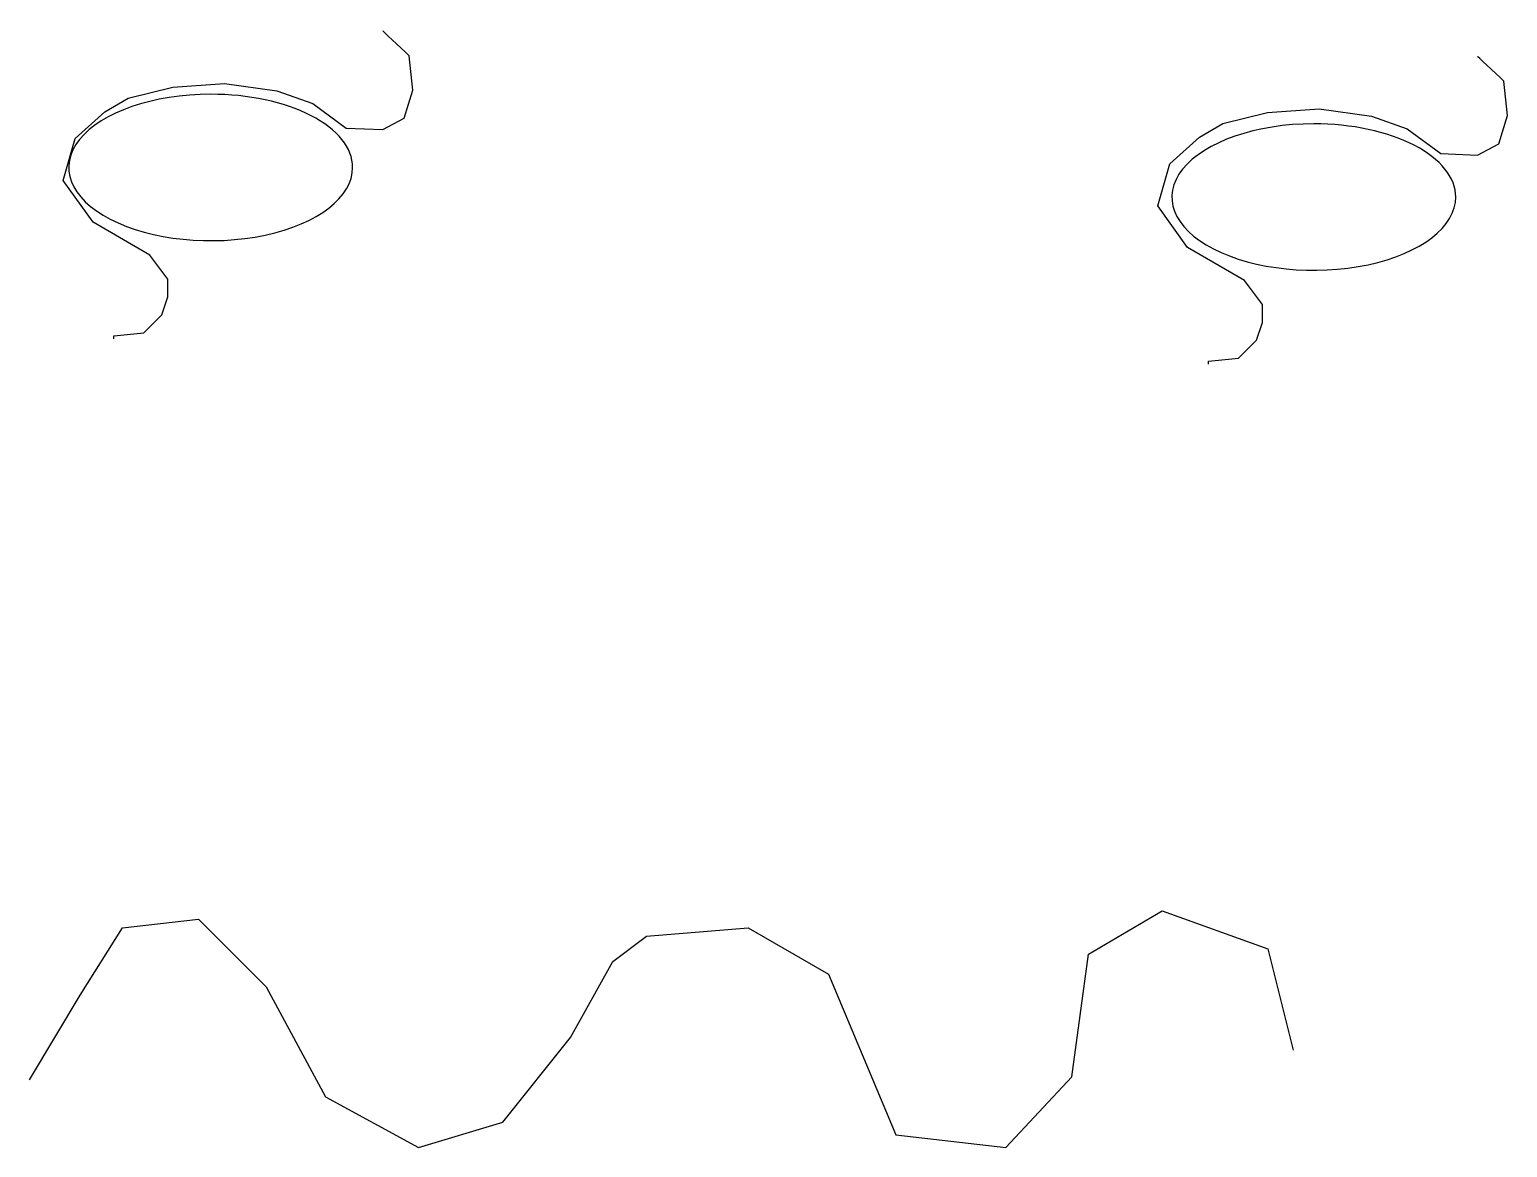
# Model space of a CAD drawing. Extents: x 96.3 to 108, y 149.2 to 158.
import ezdxf

# ---------------------------------------------------------------- set-up
doc = ezdxf.new("R2010")
doc.units = 0
doc.layers.add('Layer_1', color=7, linetype='CONTINUOUS')

msp = doc.modelspace()

# ---------------------------------------------------------------- linework, layer by layer
at = {"layer": 'Layer_1', "color": 7}
for points in [[(99.077002, 157.998894)], [(107.729856, 157.798444)], [(97.715787, 157.499123)], [(106.435456, 157.265263)]]:
    msp.add_lwpolyline(points, close=True, dxfattribs=at)
for points in [[(96.950886, 155.565584), (96.950886, 155.589184), (97.187121, 155.612784), (97.328861, 155.754524), (97.376111, 155.896264), (97.376111, 156.038004), (97.234371, 156.226994), (96.785526, 156.486854), (96.54929, 156.817584), (96.64378, 157.148314), (96.880016, 157.360924), (97.063098, 157.467234), (97.41745, 157.555834), (97.824955, 157.585334), (98.238367, 157.526334), (98.521848, 157.425924), (98.787613, 157.231034), (99.077001, 157.219234), (99.244448, 157.308834), (99.313238, 157.532274), (99.283708, 157.804004)], [(105.603736, 155.365134), (105.603736, 155.388734), (105.839966, 155.412334), (105.981706, 155.554074), (106.028906, 155.695814), (106.028906, 155.837554), (105.887166, 156.026544), (105.438326, 156.286404), (105.202086, 156.617134), (105.296586, 156.947864), (105.532826, 157.160474), (105.715906, 157.266784), (106.070256, 157.355384), (106.477766, 157.384884), (106.891176, 157.325884), (107.174656, 157.225474), (107.440426, 157.030584), (107.729816, 157.018784), (107.897256, 157.108384), (107.966056, 157.331824), (107.936556, 157.603554)], [(96.283842, 149.707445), (96.684747, 150.375625), (97.018833, 150.910165), (97.620191, 150.976965), (98.154728, 150.442435), (98.622451, 149.573805), (99.357442, 149.172895), (100.025616, 149.373355), (100.560156, 150.041525), (100.894246, 150.642885), (101.161516, 150.843335), (101.963316, 150.910135), (102.598086, 150.542635), (102.865366, 149.907865), (103.132636, 149.273095), (104.001256, 149.172875), (104.521936, 149.732345), (104.655576, 150.701195), (105.237376, 151.043745), (106.072596, 150.743075), (106.273046, 149.941255)]]:
    msp.add_lwpolyline(points, dxfattribs=at)
for points in [[(99.283708, 157.804004), (99.214808, 157.869004), (99.064625, 158.010564), (99.077002, 157.998894)], [(107.936556, 157.603554), (107.867656, 157.668554), (107.717476, 157.810114), (107.729856, 157.798444)], [(97.715787, 157.499123), (97.261932, 157.499123), (96.852767, 157.358108), (96.679084, 157.141833)], [(98.509244, 157.329602), (98.298806, 157.438144), (98.013391, 157.499123), (97.715787, 157.499123)], [(98.837905, 156.920344), (98.837905, 157.073846), (98.719682, 157.22106), (98.509244, 157.329602)], [(106.435456, 157.265263), (105.981601, 157.265263), (105.572436, 157.124248), (105.398754, 156.907973)], [(107.228914, 157.095742), (107.018476, 157.204284), (106.733061, 157.265263), (106.435456, 157.265263)], [(96.679084, 157.141833), (96.505401, 156.925559), (96.601405, 156.676616), (96.922329, 156.511086)], [(107.557575, 156.686484), (107.557575, 156.839986), (107.439352, 156.9872), (107.228914, 157.095742)], [(98.145203, 156.385623), (98.56451, 156.475207), (98.837905, 156.68625), (98.837905, 156.920344)], [(105.398754, 156.907973), (105.225071, 156.691699), (105.321075, 156.442756), (105.641998, 156.277226)], [(106.864872, 156.151763), (107.28418, 156.241347), (107.557575, 156.45239), (107.557575, 156.686484)], [(96.922329, 156.511086), (97.243252, 156.345557), (97.725896, 156.296039), (98.145203, 156.385623)], [(105.641998, 156.277226), (105.962922, 156.111697), (106.445565, 156.062179), (106.864872, 156.151763)]]:
    msp.add_open_spline(points, degree=3, dxfattribs=at)

doc.saveas('drawing.dxf')
